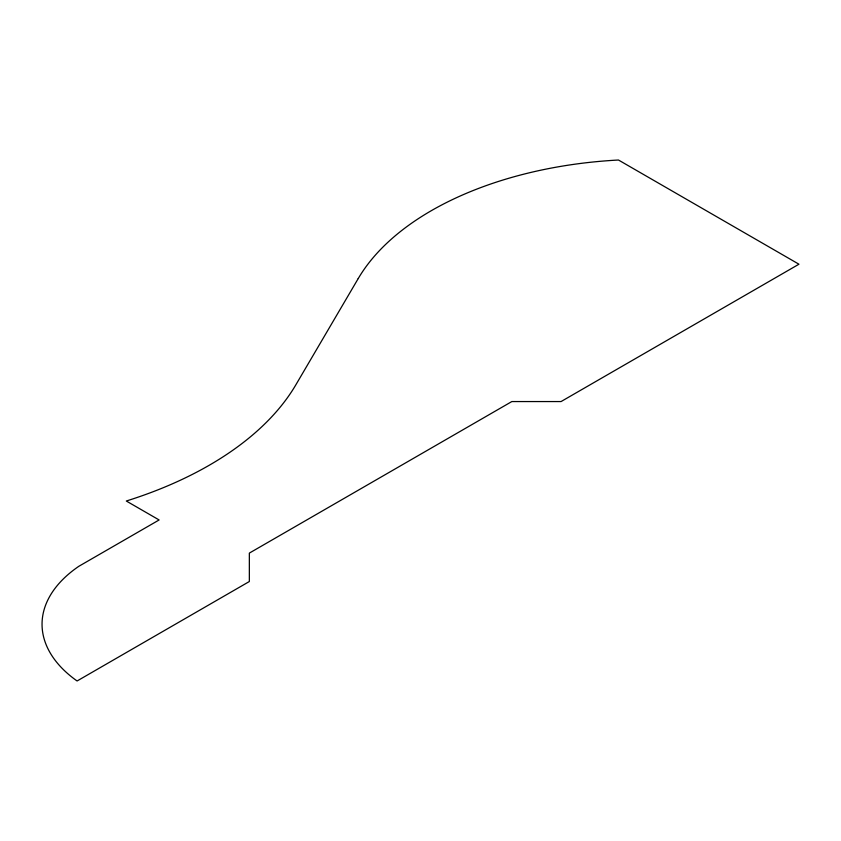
<?xml version="1.0" encoding="UTF-8"?>
<svg xmlns="http://www.w3.org/2000/svg" width="841" height="841" viewBox="0 0 841 841"><rect width="100%" height="100%" fill="white"/><g stroke="black" fill="none" stroke-linecap="round" stroke-linejoin="round"><path stroke-width="1.26" d="M358.224 278.56L295.885 384.768A360.947 208.389 0 0 1 126.297 501.015L159.117 519.959L78.823 566.308A155.291 89.661 0 0 0 77.088 680.979L249.346 581.52L249.346 553.105L511.843 401.556L561.063 401.556L798.95 264.211L618.482 160.021A304.242 175.653 0 0 0 358.224 278.56"/></g></svg>
